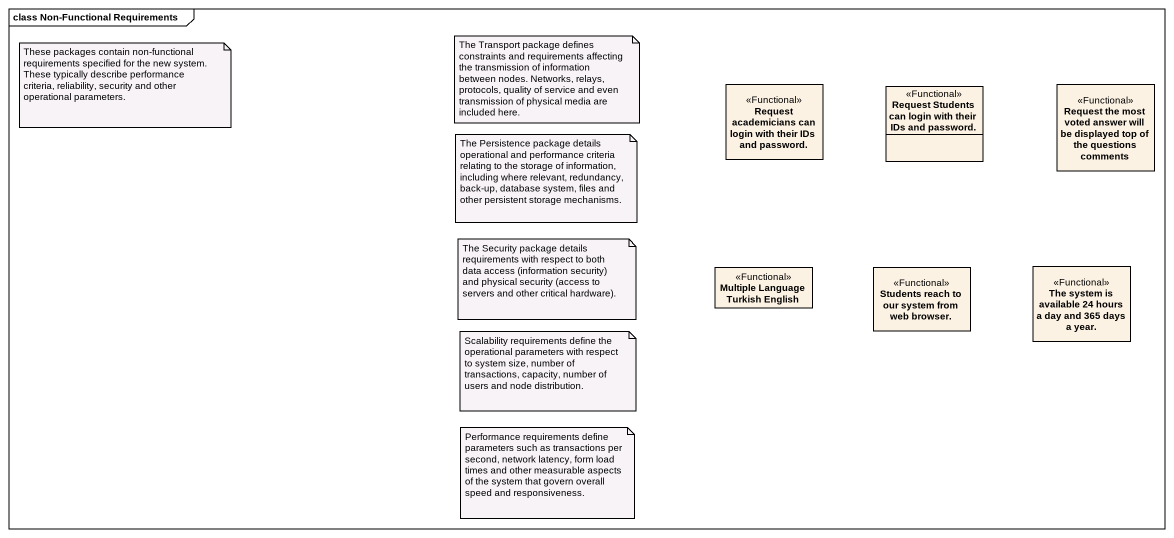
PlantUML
@startuml
mainframe class Non-Functional Requirements
hide circle
hide empty members
class "Request academicians can login with their IDs and password." as Request_academicians_can <<Functional>>
class "Request Students can login with their IDs and password." as Request_Students_can_login <<Functional>>
class "Request the most voted answer will be displayed top of the questions comments" as Request_the_most_voted <<Functional>>
class "Multiple Language Turkish English" as Multiple_Language_Turkish <<Functional>>
class "Students reach to our system from web browser." as Students_reach_to_our <<Functional>>
class "The system is available 24 hours a day and 365 days a year." as The_system_is_available_24 <<Functional>>
note as N1
  These packages contain non-functional requirements specified for the new system. These typically describe performance criteria, reliability, security and other operational parameters.
end note
note as N2
  The Transport package defines constraints and requirements affecting the transmission of information between nodes. Networks, relays, protocols, quality of service and even transmission of physical media are included here.
end note
note as N3
  The Persistence package details operational and performance criteria relating to the storage of information, including where relevant, redundancy, back-up, database system, files and other persistent storage mechanisms.
end note
note as N4
  The Security package details requirements with respect to both data access (information security) and physical security (access to servers and other critical hardware).
end note
note as N5
  Scalability requirements define the operational parameters with respect to system size, number of transactions, capacity, number of users and node distribution.
end note
note as N6
  Performance requirements define parameters such as transactions per second, network latency, form load times and other measurable aspects of the system that govern overall speed and responsiveness.
end note
@enduml
